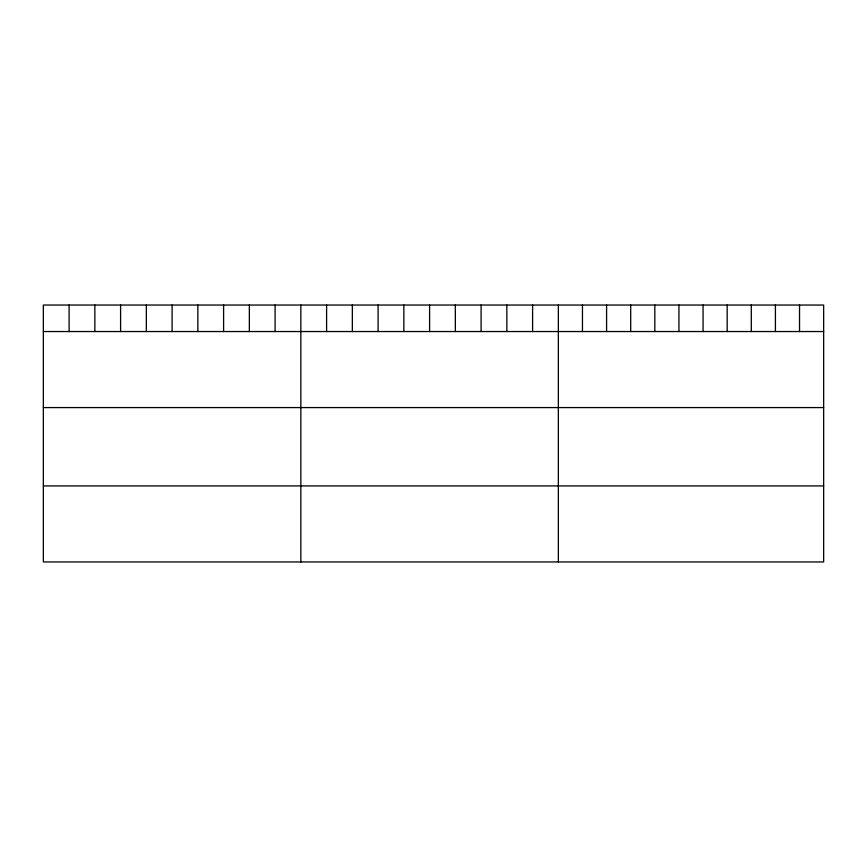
<?xml version="1.0" encoding="UTF-8"?>
<svg xmlns="http://www.w3.org/2000/svg" width="867" height="867" viewBox="0 0 867 867"><rect width="100%" height="100%" fill="white"/><g stroke="black" fill="none" stroke-linecap="round" stroke-linejoin="round"><path stroke-width="1.3" d="M823.65 331.541L823.65 561.957L43.35 561.957L43.35 305.043L823.65 305.043L823.65 331.541L43.35 331.541M43.35 407.577L823.65 407.577M43.35 485.921L823.65 485.921M799.537 305.043L799.537 331.541M775.412 305.043L775.412 331.541M751.299 305.043L751.299 331.541M727.175 305.043L727.175 331.541M703.061 305.043L703.061 331.541M678.937 305.043L678.937 331.541M654.823 305.043L654.823 331.541M630.699 305.043L630.699 331.541M606.586 305.043L606.586 331.541M582.461 305.043L582.461 331.541M558.348 305.043L558.348 561.957M532.598 305.043L532.598 331.541M506.848 305.043L506.848 331.541M481.098 305.043L481.098 331.541M455.348 305.043L455.348 331.541M429.598 305.043L429.598 331.541M403.849 305.043L403.849 331.541M378.099 305.043L378.099 331.541M352.349 305.043L352.349 331.541M326.599 305.043L326.599 331.541M300.849 305.043L300.849 561.957M275.099 305.043L275.099 331.541M249.349 305.043L249.349 331.541M223.599 305.043L223.599 331.541M197.849 305.043L197.849 331.541M172.1 305.043L172.1 331.541M146.35 305.043L146.35 331.541M120.6 305.043L120.6 331.541M94.85 305.043L94.85 331.541M69.1 305.043L69.1 331.541"/></g></svg>
